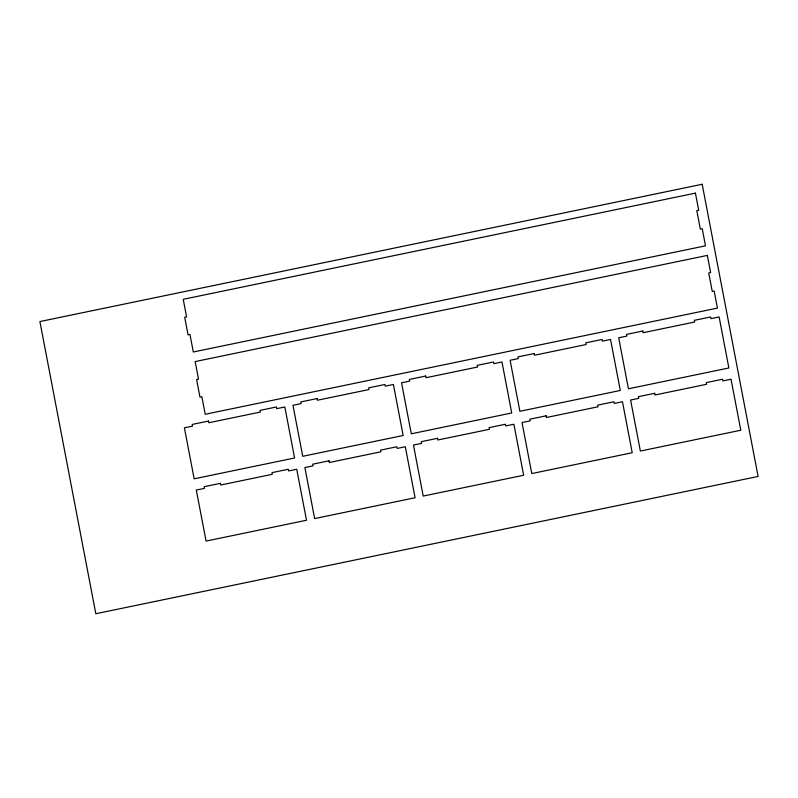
<?xml version="1.0" encoding="UTF-8"?>
<svg xmlns="http://www.w3.org/2000/svg" width="798" height="798" viewBox="0 0 798 798"><rect width="100%" height="100%" fill="white"/><g stroke="black" fill="none" stroke-linecap="round" stroke-linejoin="round"><path stroke-width="1.2" d="M702.19 184.268L39.9 321.554L95.81 613.732L758.1 476.446L702.19 184.268M695.427 193.136L183.231 299.31L186.592 316.896L184.697 317.285L188.059 334.841L189.954 334.452L193.316 351.998L705.502 245.824L702.23 228.717L700.335 229.106L696.804 210.672L698.699 210.283L695.427 193.136M707.337 255.41L195.151 361.584L198.512 379.16L196.607 379.549L199.969 397.105L201.874 396.716L205.226 414.272L717.422 308.098L714.15 290.981L712.245 291.37L708.714 272.946L710.619 272.547L707.337 255.41M208.507 421.055L192.218 424.436L192.537 426.112L184.398 427.798L194.153 478.81L294.592 457.992L284.826 406.98L276.687 408.666L276.367 406.99L260.078 410.372L260.397 412.047L208.827 422.741L208.507 421.055M317.075 398.551L300.796 401.933L301.115 403.608L292.966 405.294L302.731 456.306L403.16 435.489L393.394 384.476L385.254 386.162L384.935 384.486L368.646 387.858L368.965 389.544L317.395 400.227L317.075 398.551M425.653 376.048L409.364 379.419L409.683 381.095L401.544 382.791L411.299 433.803L511.727 412.975L501.972 361.973L493.832 363.659L493.503 361.983L477.224 365.354L477.543 367.03L425.972 377.723L425.653 376.048M534.221 353.544L517.932 356.915L518.261 358.591L510.112 360.277L519.877 411.289L620.305 390.471L610.54 339.459L602.4 341.145L602.081 339.469L585.792 342.851L586.111 344.527L534.54 355.22L534.221 353.544M642.799 331.03L626.51 334.412L626.829 336.088L618.689 337.773L628.445 388.786L728.873 367.968L719.118 316.956L710.978 318.641L710.649 316.966L694.37 320.347L694.689 322.023L643.118 332.706L642.799 331.03M220.418 483.329L204.128 486.7L204.458 488.376L196.308 490.062L206.074 541.074L306.502 520.256L296.736 469.244L288.597 470.94L288.278 469.264L271.988 472.635L272.308 474.311L220.737 485.004L220.418 483.329M328.995 460.815L312.706 464.197L313.025 465.872L304.886 467.558L314.641 518.57L415.07 497.753L405.314 446.74L397.175 448.426L396.845 446.75L380.566 450.132L380.885 451.808L329.315 462.501L328.995 460.815M437.563 438.311L421.274 441.693L421.603 443.369L413.454 445.055L423.219 496.067L523.648 475.249L513.882 424.237L505.742 425.923L505.423 424.247L489.134 427.618L489.453 429.294L437.883 439.987L437.563 438.311M546.141 415.808L529.852 419.179L530.171 420.855L522.032 422.551L531.787 473.553L632.216 452.735L622.46 401.733L614.32 403.419L613.991 401.743L597.712 405.115L598.031 406.79L546.46 417.484L546.141 415.808M654.709 393.304L638.42 396.676L638.749 398.352L630.6 400.037L640.365 451.05L740.793 430.232L731.028 379.22L722.888 380.905L722.569 379.23L706.28 382.611L706.599 384.287L655.028 394.98L654.709 393.304"/></g></svg>
